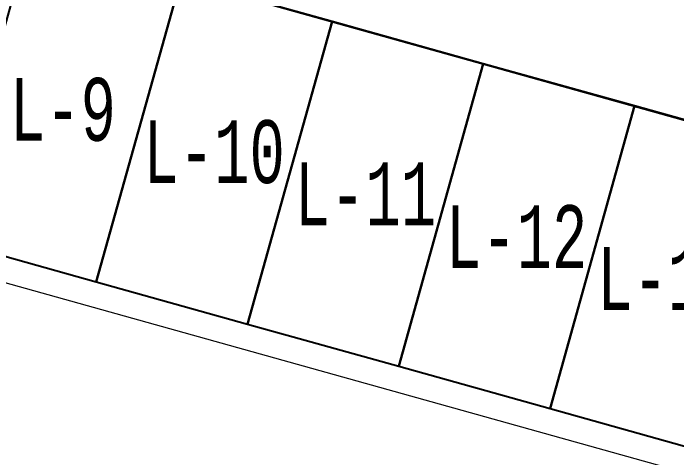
# Model space of a CAD drawing. Header units: millimetres. Extents: x 474016 to 477875, y 2288607 to 2292200.
# Drawn here: x 474311.7 to 474364.5, y 2288977.5 to 2289012.8 of the extents above; entities that cross this region are included whole.
import ezdxf
from ezdxf.enums import TextEntityAlignment as Align

# ---------------------------------------------------------------- set-up
doc = ezdxf.new("R2010")
doc.units = ezdxf.units.MM
doc.header["$LTSCALE"] = 50
doc.layers.add('BANQUETA', color=251, linetype='Continuous', lineweight=5)
doc.layers.add('vialidad', color=5, linetype='Continuous', lineweight=13)
doc.layers.add('CVL_LOTIF', color=1, linetype='Continuous')
doc.layers.add('MZ Y LT', color=7, linetype='Continuous', lineweight=13, true_color=0x0d2bf2)
doc.styles.add('MONOTXT4', font='MONOTXT4.shx', dxfattribs={"width": 0.55})
doc.styles.get("Standard").update_dxf_attribs({"font": 'arial.ttf'})

msp = doc.modelspace()

# ---------------------------------------------------------------- linework, layer by layer
at = {"layer": 'BANQUETA', "linetype": 'ByBlock'}
msp.add_lwpolyline([(474418.095, 2288963.593), (474480.535, 2289187.078, 0.414214), (474479.147, 2289189.542), (474273.83, 2289246.906, 0.427008), (474271.344, 2289245.434), (474218.629, 2289019.232, 0.401534), (474220.038, 2289016.852), (474415.631, 2288962.205, 0.414214)], format="xyb", close=True, dxfattribs=at)
at = {"layer": 'CVL_LOTIF'}
for points in [[(474478.609, 2289187.616), (474273.292, 2289244.98), (474226.256, 2289043.149), (474422.896, 2288988.209)], [(474325.06, 2289015.544), (474313.021, 2289018.908), (474306.294, 2288994.83), (474318.333, 2288991.466)], [(474337.099, 2289012.18), (474325.06, 2289015.544), (474318.333, 2288991.466), (474330.372, 2288988.103)], [(474349.138, 2289008.817), (474337.099, 2289012.18), (474330.372, 2288988.103), (474342.411, 2288984.739)], [(474361.177, 2289005.453), (474349.138, 2289008.817), (474342.411, 2288984.739), (474354.45, 2288981.375)], [(474373.216, 2289002.09), (474361.177, 2289005.453), (474354.45, 2288981.375), (474366.489, 2288978.012)]]:
    msp.add_lwpolyline(points, close=True, dxfattribs=at)

# ---------------------------------------------------------------- texts
at = {"layer": 'MZ Y LT', "lineweight": 13, "style": 'MONOTXT4', "width": 0.65}
for s, p in [('L-9', (474315.677, 2289005.187)), ('L-10', (474327.716, 2289001.823)), ('L-11', (474339.755, 2288998.46)), ('L-12', (474351.794, 2288995.096)), ('L-13', (474363.833, 2288991.733))]:
    msp.add_text(s, height=5, dxfattribs=at).set_placement(p, align=Align.MIDDLE)
at = {"layer": 'vialidad', "color": 5, "lineweight": 13, "width": 0.75}
msp.add_text('SENDERO RAMON', height=6, rotation=342.1812, dxfattribs=at).set_placement((474306.583, 2288969.62), align=Align.MIDDLE)

doc.saveas('drawing.dxf')
